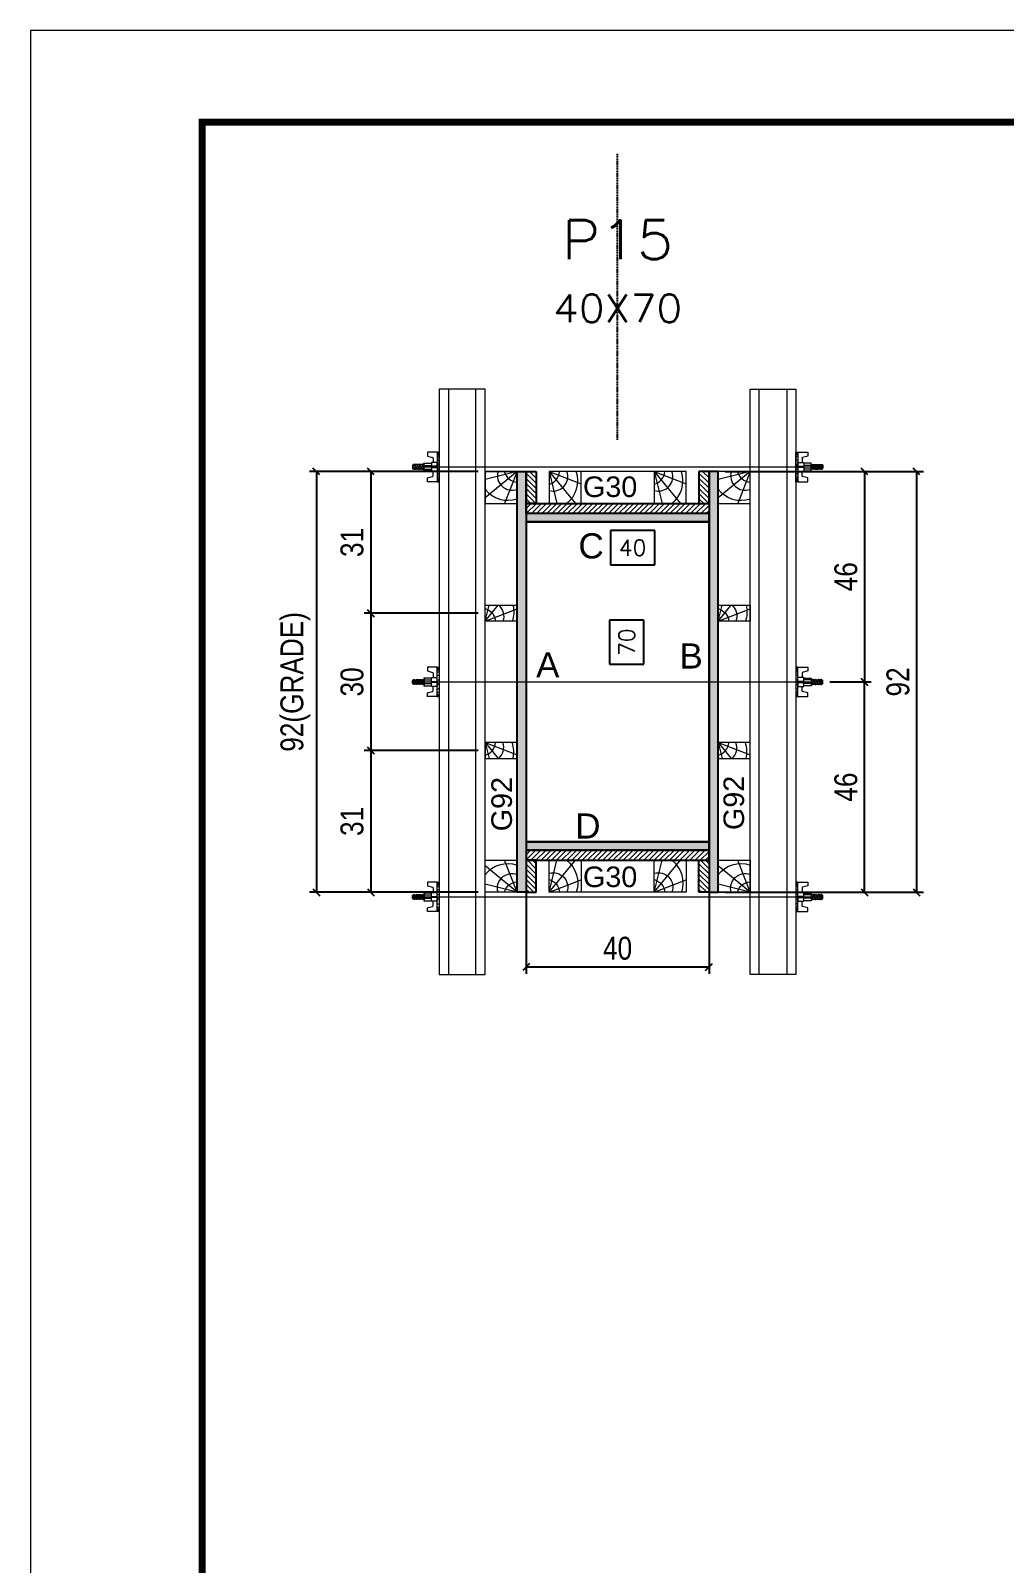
# Model space of a CAD drawing. Extents: x 2949 to 9203, y -16089 to 12527.
# Drawn here: x 7718 to 8144, y 4965 to 5635 of the extents above; entities that cross this region are included whole.
import ezdxf
from ezdxf.enums import TextEntityAlignment as Align

# ---------------------------------------------------------------- set-up
doc = ezdxf.new("R2010")
doc.units = 0
doc.linetypes.add('DASHED', pattern=[0.75, 0.5, -0.25])
doc.linetypes.add('HIDDEN', pattern=[0.375, 0.25, -0.125])
for name, color, linetype in [('CHAPA', 1, 'Continuous'), ('COTA', 241, 'Continuous'), ('MEIO_PONT', 93, 'Continuous'), ('Painéis', 200, 'Continuous'), ('SARRAFO', 251, 'Continuous'), ('Texto de Titulo', 7, 'Continuous'), ('Texto Qtd Sarr', 242, 'Continuous'), ('TEXTO_GERAL', 7, 'Continuous')]:
    doc.layers.add(name, color=color, linetype=linetype)
for name, color, linetype, lineweight in [('Folhas', 255, 'Continuous', 9), ('Hachura', 251, 'Continuous', 9), ('Madeira', 126, 'Continuous', 18), ('Perfil Metálico', 224, 'Continuous', 18), ('SARRAFO DE PRESSAO', 251, 'DASHED', 9), ('Texto Seção', 7, 'Continuous', 15)]:
    doc.layers.add(name, color=color, linetype=linetype, lineweight=lineweight)
doc.styles.add('ARIAL', font='arial.ttf')
doc.styles.add('COTA TECNICA 2X', font='techl___.ttf', dxfattribs={"height": 10})
doc.styles.add('ROMANS', font='romans.shx')
doc.styles.add('SANSSERIF', font='sas_____.pfb')
doc.dimstyles.new('SECAO PILAR', dxfattribs={"dimtxt": 10, "dimasz": 3, "dimexe": 3, "dimexo": 3, "dimgap": 3, "dimtad": 1, "dimdec": 1, "dimlfac": 0.5, "dimzin": 12, "dimdsep": 46, "dimtxsty": 'COTA TECNICA 2X', "dimblk1": 'OBLIQUE', "dimblk2": 'OBLIQUE', "dimsah": 1, "dimcen": 0.9, "dimclrd": 256, "dimclre": 256, "dimclrt": 256, "dimadec": 1, "dimazin": 3, "dimtfac": 1, "dimtdec": 1, "dimtmove": 0, "dimatfit": 3, "dimfxl": 1, "dimtolj": 1, "dimtzin": 12, "dimarcsym": 0})
doc.dimstyles.new('SECÇÃO 2', dxfattribs={"dimtxt": 7, "dimasz": 6, "dimexe": 0.18, "dimexo": 2, "dimgap": -4, "dimtad": 3, "dimdec": 1, "dimlfac": 0.5, "dimzin": 12, "dimdsep": 46, "dimtxsty": 'ROMANS', "dimblk": 'ARCHTICK', "dimcen": 0.09, "dimse1": 1, "dimse2": 1, "dimsd1": 1, "dimsd2": 1, "dimclrd": 180, "dimclre": 5, "dimclrt": 1, "dimadec": 0, "dimazin": 3, "dimtfac": 1, "dimtdec": 1, "dimtofl": 0, "dimtmove": 0, "dimatfit": 3, "dimldrblk": 'ARCHTICK', "dimfxl": 1, "dimtolj": 1, "dimtzin": 0, "dimarcsym": 0})

# ---------------------------------------------------------------- blocks, each defined once
blk = doc.blocks.new('9999999999')
at = {"layer": 'Folhas'}
blk.add_lwpolyline([(98138.98, 34190.21), (99623.98, 34190.21), (99623.98, 35240.21), (98138.98, 35240.21)], close=True, dxfattribs=at)
at = {"layer": 'Folhas', "color": 30, "const_width": 3}
blk.add_lwpolyline([(98213.98, 34230.21), (99583.98, 34230.21), (99583.98, 35200.21), (98213.98, 35200.21)], close=True, dxfattribs=at)
blk = doc.blocks.new('titulo1')
at = {"layer": 'Defpoints', "color": 252, "linetype": 'HIDDEN', "ltscale": 2}
blk.add_line((0, 0), (0, 125), dxfattribs=at)
at = {"layer": 'Defpoints', "style": 'ROMANS', "oblique": 15}
blk.add_attdef('FOLHA', text='', height=10, dxfattribs=at).set_placement((0, 15.58), align=Align.MIDDLE_CENTER)
at = {"layer": 'Texto Qtd Sarr', "color": 3, "style": 'ROMANS', "oblique": 15}
for tag, height, p in [('TITULO', 17, (0, 71.45)), ('SEÇÃO', 12, (0, 41.55))]:
    blk.add_attdef(tag, text='', height=height, dxfattribs=at).set_placement(p, align=Align.MIDDLE_CENTER)
blk = doc.blocks.new('*D970')
at = {"layer": 'COTA', "color": 180, "lineweight": -2, "transparency": 16777216}
for p, q in [((7985.84, 5377.5), (7970.84, 5377.5)), ((7970.84, 5377.5), (7970.84, 5358.16)), ((7985.84, 5358.16), (7985.84, 5377.5)), ((7970.84, 5358.16), (7985.84, 5358.16))]:
    blk.add_line(p, q, dxfattribs=at)
at = {"layer": 'Defpoints', "color": 0, "transparency": 16777216}
for p in [(7934.33, 5420.46), (7934.33, 5280.46), (7989.84, 5280.46)]:
    blk.add_point(p, dxfattribs=at)
at = {"layer": 'COTA', "color": 1, "transparency": 16777216, "insert": (7978.34, 5367.83), "char_height": 7, "attachment_point": 5, "rotation": 90, "style": 'ROMANS'}
blk.add_mtext('\\A1;70', dxfattribs=at)
blk = doc.blocks.new('_ArchTick')
at = {"color": 0, "linetype": 'ByBlock', "const_width": 0.15}
blk.add_lwpolyline([(-0.5, -0.5), (0.5, 0.5)], dxfattribs=at)
blk = doc.blocks.new('_Oblique')
at = {"color": 0, "linetype": 'ByBlock', "lineweight": -2}
blk.add_line((-0.5, -0.5), (0.5, 0.5), dxfattribs=at)
blk = doc.blocks.new('*D971')
at = {"layer": 'COTA', "lineweight": -2, "transparency": 16777216}
for p, q in [((8021.33, 5442.46), (8108.1, 5442.46)), ((8105.1, 5442.46), (8105.1, 5258.46)), ((8021.33, 5258.46), (8108.1, 5258.46))]:
    blk.add_line(p, q, dxfattribs=at)
at = {"layer": 'Defpoints', "color": 0, "transparency": 16777216}
for p in [(8018.33, 5442.46), (8018.33, 5258.46), (8105.1, 5258.46)]:
    blk.add_point(p, dxfattribs=at)
at = {"layer": 'COTA', "lineweight": -2, "transparency": 16777216, "xscale": 3, "yscale": 3, "zscale": 3}
for p, rotation in [((8105.1, 5442.46), 90), ((8105.1, 5258.46), 270)]:
    blk.add_blockref('_Oblique', p, dxfattribs=dict(at, rotation=rotation))
at = {"layer": 'COTA', "transparency": 16777216, "insert": (8097.02, 5350.46), "char_height": 10, "attachment_point": 5, "rotation": 90, "style": 'COTA TECNICA 2X'}
blk.add_mtext('\\A1;92', dxfattribs=at)
blk = doc.blocks.new('*D972')
at = {"layer": 'COTA', "lineweight": -2, "transparency": 16777216}
for p, q in [((8055.33, 5442.46), (8085.33, 5442.46)), ((8082.33, 5442.46), (8082.33, 5350.46)), ((8067.13, 5350.46), (8085.33, 5350.46))]:
    blk.add_line(p, q, dxfattribs=at)
at = {"layer": 'Defpoints', "color": 0, "transparency": 16777216}
for p in [(8052.33, 5442.46), (8064.13, 5350.46), (8082.33, 5350.46)]:
    blk.add_point(p, dxfattribs=at)
at = {"layer": 'COTA', "lineweight": -2, "transparency": 16777216, "xscale": 3, "yscale": 3, "zscale": 3}
for p, rotation in [((8082.33, 5442.46), 90), ((8082.33, 5350.46), 270)]:
    blk.add_blockref('_Oblique', p, dxfattribs=dict(at, rotation=rotation))
at = {"layer": 'COTA', "transparency": 16777216, "insert": (8074.23, 5396.46), "char_height": 10, "attachment_point": 5, "rotation": 90, "style": 'COTA TECNICA 2X'}
blk.add_mtext('\\A1;46', dxfattribs=at)
blk = doc.blocks.new('*D973')
at = {"layer": 'COTA', "lineweight": -2, "transparency": 16777216}
for p, q in [((8067.13, 5350.46), (8085.33, 5350.46)), ((8082.33, 5258.46), (8082.33, 5350.46)), ((8055.33, 5258.46), (8085.33, 5258.46))]:
    blk.add_line(p, q, dxfattribs=at)
at = {"layer": 'Defpoints', "color": 0, "transparency": 16777216}
for p in [(8064.13, 5350.46), (8082.33, 5350.46), (8052.33, 5258.46)]:
    blk.add_point(p, dxfattribs=at)
at = {"layer": 'COTA', "lineweight": -2, "transparency": 16777216, "xscale": 3, "yscale": 3, "zscale": 3}
for p, rotation in [((8082.33, 5350.46), 90), ((8082.33, 5258.46), 270)]:
    blk.add_blockref('_Oblique', p, dxfattribs=dict(at, rotation=rotation))
at = {"layer": 'COTA', "transparency": 16777216, "insert": (8074.23, 5304.46), "char_height": 10, "attachment_point": 5, "rotation": 90, "style": 'COTA TECNICA 2X'}
blk.add_mtext('\\A1;46', dxfattribs=at)
blk = doc.blocks.new('*D974')
at = {"layer": 'COTA', "color": 180, "lineweight": -2, "transparency": 16777216}
for p, q in [((7990.58, 5416.67), (7971.24, 5416.67)), ((7971.24, 5416.67), (7971.24, 5401.67)), ((7990.58, 5401.67), (7990.58, 5416.67)), ((7971.24, 5401.67), (7990.58, 5401.67))]:
    blk.add_line(p, q, dxfattribs=at)
at = {"layer": 'Defpoints', "color": 0, "transparency": 16777216}
for p in [(7934.33, 5420.46), (8014.33, 5420.46), (8014.33, 5397.67)]:
    blk.add_point(p, dxfattribs=at)
at = {"layer": 'COTA', "color": 1, "transparency": 16777216, "insert": (7980.91, 5409.17), "char_height": 7, "attachment_point": 5, "style": 'ROMANS'}
blk.add_mtext('\\A1;40', dxfattribs=at)
blk = doc.blocks.new('PONTALETE')
at = {"layer": 'Madeira'}
for q in [(2.71, 7), (7, 5.76), (7, 1.74)]:
    blk.add_line((0, 0), q, dxfattribs=at)
blk.add_lwpolyline([(0, 0), (7, 0), (7, 7), (0, 7)], close=True, dxfattribs=at)
for centre, radius, start, end in [((2.04, 0.06), 6.23, 37.2818, 109.0913), ((1.09, 0.9), 3.19, 343.603, 109.9847), ((-0.21, -0.78), 3.09, 14.6322, 86.0383)]:
    blk.add_arc(centre, radius, start, end, dxfattribs=at)
blk = doc.blocks.new('*D975')
at = {"layer": 'COTA', "lineweight": -2, "transparency": 16777216}
for p, q in [((7913.33, 5442.46), (7839.55, 5442.46)), ((7842.55, 5442.46), (7842.55, 5258.46)), ((7913.33, 5258.46), (7839.55, 5258.46))]:
    blk.add_line(p, q, dxfattribs=at)
at = {"layer": 'Defpoints', "color": 0, "transparency": 16777216}
for p in [(7916.33, 5442.46), (7842.55, 5258.46), (7916.33, 5258.46)]:
    blk.add_point(p, dxfattribs=at)
at = {"layer": 'COTA', "lineweight": -2, "transparency": 16777216, "xscale": 3, "yscale": 3, "zscale": 3}
for p, rotation in [((7842.55, 5442.46), 90), ((7842.55, 5258.46), 270)]:
    blk.add_blockref('_Oblique', p, dxfattribs=dict(at, rotation=rotation))
at = {"layer": 'COTA', "transparency": 16777216, "insert": (7833.33, 5350.46), "char_height": 10, "attachment_point": 5, "rotation": 90, "style": 'COTA TECNICA 2X'}
blk.add_mtext('\\A1;92(GRADE)', dxfattribs=at)
blk = doc.blocks.new('MEIO PONTALETE')
at = {"layer": 'Madeira'}
for q in [(2.71, 7), (3.5, 2.88), (3.5, 0.87)]:
    blk.add_line((0, 0), q, dxfattribs=at)
blk.add_lwpolyline([(0, 0), (3.5, 0), (3.5, 7), (0, 7)], close=True, dxfattribs=at)
for centre, radius, start, end in [((2.04, 0.06), 6.23, 76.4499, 109.0913), ((1.09, 0.9), 3.19, 40.9063, 109.9847), ((-0.21, -0.78), 3.09, 14.6322, 86.0383)]:
    blk.add_arc(centre, radius, start, end, dxfattribs=at)
blk = doc.blocks.new('*D976')
at = {"layer": 'COTA', "lineweight": -2, "transparency": 16777216}
for p, q in [((7913.33, 5320.46), (7863.39, 5320.46)), ((7866.39, 5320.46), (7866.39, 5258.46)), ((7913.33, 5258.46), (7863.39, 5258.46))]:
    blk.add_line(p, q, dxfattribs=at)
at = {"layer": 'Defpoints', "color": 0, "transparency": 16777216}
for p in [(7916.33, 5320.46), (7866.39, 5258.46), (7916.33, 5258.46)]:
    blk.add_point(p, dxfattribs=at)
at = {"layer": 'COTA', "lineweight": -2, "transparency": 16777216, "xscale": 3, "yscale": 3, "zscale": 3}
for p, rotation in [((7866.39, 5320.46), 90), ((7866.39, 5258.46), 270)]:
    blk.add_blockref('_Oblique', p, dxfattribs=dict(at, rotation=rotation))
at = {"layer": 'COTA', "transparency": 16777216, "insert": (7858.17, 5289.46), "char_height": 10, "attachment_point": 5, "rotation": 90, "style": 'COTA TECNICA 2X'}
blk.add_mtext('\\A1;31', dxfattribs=at)
blk = doc.blocks.new('C')
at = {"layer": 'Hachura', "color": 0}
for p, q in [((0, 3.22), (0, -3.22)), ((0.45, 3.22), (0, 3.22)), ((0.46, 3.16), (0, 3.16)), ((0.46, 3.05), (0, 3.05)), ((0.46, 2.88), (0, 2.88)), ((0, 2.75), (0, -1.16)), ((0.46, 2.65), (0, 2.65)), ((0.46, 2.23), (0, 2.23)), ((0.46, 1.51), (0, 1.51)), ((0.39, 0.49), (0.17, 0.49)), ((0.45, -3.23), (0.45, 3.22)), ((0.45, 3.22), (2.58, 3.22)), ((1.74, 0.97), (0.45, 0.97)), ((1.45, 0.1), (0.45, 0.1)), ((1.35, 1.94), (1.35, 0.96)), ((2.58, 2.39), (1.47, 2.09)), ((1.74, -0.97), (1.74, 0.97)), ((1.74, 0.97), (1.74, 0.84)), ((1.74, 0.97), (1.74, 0.84)), ((1.74, 0.84), (3.35, 0.84)), ((3.35, 0.45), (1.74, 0.45)), ((2.58, 3.22), (2.58, 2.39)), ((3.32, 0.84), (3.32, -0.84)), ((3.35, 0.84), (3.35, -0.84)), ((3.68, 0.45), (3.35, 0.45)), ((3.84, -0.52), (3.35, 0.45)), ((3.35, 0.06), (3.67, -0.57)), ((3.68, 0.45), (4.16, -0.52)), ((3.72, 0.5), (4.25, -0.57)), ((4.37, -0.55), (3.83, 0.53)), ((4.15, 0.45), (3.93, 0.45)), ((4.42, -0.52), (3.93, 0.45)), ((4.15, 0.45), (4.26, 0.45)), ((4.26, 0.45), (4.74, -0.52)), ((4.3, 0.5), (4.83, -0.57)), ((4.95, -0.55), (4.41, 0.53)), ((4.51, 0.45), (4.84, 0.45)), ((5, -0.52), (4.51, 0.45)), ((4.84, 0.45), (5.32, -0.52)), ((4.88, 0.5), (5.41, -0.57)), ((5.53, -0.55), (4.99, 0.53)), ((5.58, -0.52), (5.09, 0.45)), ((5.42, 0.45), (5.09, 0.45)), ((5.58, -0.52), (5.09, 0.45)), ((5.42, 0.45), (5.74, -0.19)), ((5.46, 0.5), (5.74, -0.07)), ((5.74, 0.19), (5.57, 0.53)), ((5.74, 0.32), (5.68, 0.45)), ((5.68, 0.45), (5.74, 0.45)), ((5.74, 0.45), (5.9, 0.29)), ((5.74, 0.45), (5.74, -0.52)), ((5.9, -0.36), (5.9, 0.29)), ((0.45, 0), (0, 0)), ((0.46, -1.52), (0, -1.52)), ((0.46, -2.23), (0, -2.23)), ((0.46, -2.65), (0, -2.65)), ((0.46, -2.88), (0, -2.88)), ((0.46, -3.05), (0, -3.05)), ((0.46, -3.16), (0, -3.16)), ((0, -3.22), (2.57, -3.22)), ((0.08, -0.48), (0.29, -0.48)), ((0.29, -0.48), (0.4, -0.48)), ((0.45, 0), (0.45, -0.97)), ((0.45, -0.16), (1.45, -0.16)), ((0.45, -0.65), (0.45, -0.32)), ((0.45, -3.23), (0.45, -0.65)), ((0.45, -0.97), (1.74, -0.97)), ((1.35, -1.94), (1.35, -0.97)), ((2.58, -2.39), (1.47, -2.1)), ((3.35, -0.32), (1.74, -0.32)), ((3.35, -0.84), (1.74, -0.84)), ((2.58, -3.23), (2.58, -2.39)), ((3.35, -0.07), (3.58, -0.52)), ((3.35, -0.52), (3.58, -0.52)), ((3.84, -0.52), (4.16, -0.52)), ((4.42, -0.52), (4.74, -0.52)), ((4.63, -0.52), (4.74, -0.52)), ((5, -0.52), (5.32, -0.52)), ((5.58, -0.52), (5.74, -0.52)), ((5.74, -0.52), (5.9, -0.36)), ((5.74, -0.52), (5.74, -0.52))]:
    blk.add_line(p, q, dxfattribs=at)
for centre, radius, start, end in [((1.52, 1.94), 0.161, 104.7436, 180), ((1.44, -0.03), 0.129, 272.695, 87.305), ((3.81, 0.39), 0.143, 25.5688, 154.4312), ((4.39, 0.39), 0.143, 25.5688, 154.4312), ((4.97, 0.39), 0.143, 25.5688, 154.4312), ((5.55, 0.39), 0.143, 25.5688, 154.4312), ((0.17, -0.37), 0.174, 221.744, 317.8592), ((1.52, -1.94), 0.161, 180, 255.2564), ((3.71, -0.4), 0.174, 222.1408, 318.256), ((4.29, -0.4), 0.174, 222.1408, 318.256), ((4.87, -0.4), 0.174, 222.1408, 318.256), ((5.45, -0.4), 0.174, 222.1408, 318.256), ((5.61, -0.4), 0.174, 317.8592, 318.256)]:
    blk.add_arc(centre, radius, start, end, dxfattribs=at)
blk = doc.blocks.new('*D977')
at = {"layer": 'COTA', "lineweight": -2, "transparency": 16777216}
for p, q in [((7913.33, 5442.46), (7863.39, 5442.46)), ((7866.39, 5442.46), (7866.39, 5380.46)), ((7913.33, 5380.46), (7863.39, 5380.46))]:
    blk.add_line(p, q, dxfattribs=at)
at = {"layer": 'Defpoints', "color": 0, "transparency": 16777216}
for p in [(7916.33, 5442.46), (7866.39, 5380.46), (7916.33, 5380.46)]:
    blk.add_point(p, dxfattribs=at)
at = {"layer": 'COTA', "lineweight": -2, "transparency": 16777216, "xscale": 3, "yscale": 3, "zscale": 3}
for p, rotation in [((7866.39, 5442.46), 90), ((7866.39, 5380.46), 270)]:
    blk.add_blockref('_Oblique', p, dxfattribs=dict(at, rotation=rotation))
at = {"layer": 'COTA', "transparency": 16777216, "insert": (7858.17, 5411.46), "char_height": 10, "attachment_point": 5, "rotation": 90, "style": 'COTA TECNICA 2X'}
blk.add_mtext('\\A1;31', dxfattribs=at)
blk = doc.blocks.new('*D978')
at = {"layer": 'COTA', "lineweight": -2, "transparency": 16777216}
for p, q in [((7913.33, 5380.46), (7863.39, 5380.46)), ((7866.39, 5380.46), (7866.39, 5320.46)), ((7913.33, 5320.46), (7863.39, 5320.46))]:
    blk.add_line(p, q, dxfattribs=at)
at = {"layer": 'Defpoints', "color": 0, "transparency": 16777216}
for p in [(7916.33, 5380.46), (7866.39, 5320.46), (7916.33, 5320.46)]:
    blk.add_point(p, dxfattribs=at)
at = {"layer": 'COTA', "lineweight": -2, "transparency": 16777216, "xscale": 3, "yscale": 3, "zscale": 3}
for p, rotation in [((7866.39, 5380.46), 90), ((7866.39, 5320.46), 270)]:
    blk.add_blockref('_Oblique', p, dxfattribs=dict(at, rotation=rotation))
at = {"layer": 'COTA', "transparency": 16777216, "insert": (7858.17, 5350.46), "char_height": 10, "attachment_point": 5, "rotation": 90, "style": 'COTA TECNICA 2X'}
blk.add_mtext('\\A1;30', dxfattribs=at)
blk = doc.blocks.new('*D998')
at = {"layer": 'COTA', "lineweight": -2, "transparency": 16777216}
for p, q in [((7934.33, 5273.86), (7934.33, 5222.82)), ((8014.33, 5273.86), (8014.33, 5222.82)), ((7934.33, 5225.82), (8014.33, 5225.82))]:
    blk.add_line(p, q, dxfattribs=at)
at = {"layer": 'Defpoints', "color": 0, "transparency": 16777216}
for p in [(7934.33, 5276.86), (8014.33, 5276.86), (8014.33, 5225.82)]:
    blk.add_point(p, dxfattribs=at)
at = {"layer": 'COTA', "lineweight": -2, "transparency": 16777216, "xscale": 3, "yscale": 3, "zscale": 3, "rotation": 180}
blk.add_blockref('_Oblique', (7934.33, 5225.82), dxfattribs=at)
at = {"layer": 'COTA', "lineweight": -2, "transparency": 16777216, "xscale": 3, "yscale": 3, "zscale": 3}
blk.add_blockref('_Oblique', (8014.33, 5225.82), dxfattribs=at)
at = {"layer": 'COTA', "transparency": 16777216, "insert": (7974.33, 5233.93), "char_height": 10, "attachment_point": 5, "style": 'COTA TECNICA 2X'}
blk.add_mtext('\\A1;40', dxfattribs=at)

msp = doc.modelspace()

# ---------------------------------------------------------------- hatches: boundary and pattern name
at = {"layer": 'Hachura'}
h = msp.add_hatch(color=256, dxfattribs=at)
h.dxf.hatch_style = 1
h.paths.add_polyline_path([(7934.33, 5258.46), (7930.33, 5258.46), (7930.33, 5442.46), (7934.33, 5442.46)])
h = msp.add_hatch(color=256, dxfattribs=at)
h.dxf.hatch_style = 1
h.paths.add_polyline_path([(7934.33, 5258.46), (7930.33, 5258.46), (7930.33, 5442.46), (7934.33, 5442.46)])
h = msp.add_hatch(dxfattribs=at)
h.set_pattern_fill('ANSI31', color=256, scale=0.5, angle=90, style=0)
h.set_pattern_definition([(135, (-14957.0793, 14566.414), (-1.12253202, -1.12253202), [])])
h.paths.add_polyline_path([(7934.33, 5428.46), (7938.73, 5428.46), (7938.73, 5442.46), (7934.33, 5442.46)])
h = msp.add_hatch(dxfattribs=at)
h.set_pattern_fill('ANSI31', color=256, scale=0.5, angle=90, style=0)
h.set_pattern_definition([(135, (-14915.0793, 14566.414), (-1.12253202, -1.12253202), [])])
h.paths.add_polyline_path([(8014.33, 5428.46), (8009.93, 5428.46), (8009.93, 5442.46), (8014.33, 5442.46)])
h = msp.add_hatch(color=256, dxfattribs=at)
h.dxf.hatch_style = 1
h.paths.add_polyline_path([(8014.33, 5258.46), (8018.33, 5258.46), (8018.33, 5442.46), (8014.33, 5442.46)])
h = msp.add_hatch(color=256, dxfattribs=at)
h.dxf.hatch_style = 1
h.paths.add_polyline_path([(8014.33, 5258.46), (8018.33, 5258.46), (8018.33, 5442.46), (8014.33, 5442.46)])
h = msp.add_hatch(dxfattribs=at)
h.set_pattern_fill('ANSI31', color=256, scale=0.5, style=0)
h.set_pattern_definition([(45, (17108.2807, 28353.4703), (-1.12253202, 1.12253202), [])])
h.paths.add_polyline_path([(8014.33, 5424.06), (8014.33, 5428.46), (7934.33, 5428.46), (7934.33, 5424.06)])
h = msp.add_hatch(color=256, dxfattribs=at)
h.dxf.hatch_style = 1
h.paths.add_polyline_path([(7934.33, 5424.06), (7934.33, 5420.46), (8014.33, 5420.46), (8014.33, 5424.06)])
h = msp.add_hatch(color=256, dxfattribs=at)
h.dxf.hatch_style = 1
h.paths.add_polyline_path([(7934.33, 5424.06), (7934.33, 5420.46), (8014.33, 5420.46), (8014.33, 5424.06)])
h = msp.add_hatch(color=256, dxfattribs=at)
h.dxf.hatch_style = 1
h.paths.add_polyline_path([(7934.33, 5280.46), (7934.33, 5276.86), (8014.33, 5276.86), (8014.33, 5280.46)])
h = msp.add_hatch(color=256, dxfattribs=at)
h.dxf.hatch_style = 1
h.paths.add_polyline_path([(7934.33, 5280.46), (7934.33, 5276.86), (8014.33, 5276.86), (8014.33, 5280.46)])
h = msp.add_hatch(dxfattribs=at)
h.set_pattern_fill('ANSI31', color=256, scale=0.5, style=0)
h.set_pattern_definition([(45, (17108.2807, 28379.4703), (-1.12253202, 1.12253202), [])])
h.paths.add_polyline_path([(8014.33, 5276.86), (8014.33, 5272.46), (7934.33, 5272.46), (7934.33, 5276.86)])
h = msp.add_hatch(dxfattribs=at)
h.set_pattern_fill('ANSI31', color=256, scale=0.5, angle=90, style=0)
h.set_pattern_definition([(135, (-14957.0793, 14761.414), (-1.12253202, -1.12253202), [])])
h.paths.add_polyline_path([(7934.33, 5272.46), (7938.73, 5272.46), (7938.73, 5258.46), (7934.33, 5258.46)])
h = msp.add_hatch(dxfattribs=at)
h.set_pattern_fill('ANSI31', color=256, scale=0.5, angle=90, style=0)
h.set_pattern_definition([(135, (-14915.0793, 14761.414), (-1.12253202, -1.12253202), [])])
h.paths.add_polyline_path([(8014.33, 5272.46), (8009.93, 5272.46), (8009.93, 5258.46), (8014.33, 5258.46)])

# ---------------------------------------------------------------- linework, layer by layer
at = {"layer": 'CHAPA'}
for points in [[(7934.33, 5258.46), (7930.33, 5258.46), (7930.33, 5442.46), (7934.33, 5442.46)], [(7934.33, 5258.46), (7930.33, 5258.46), (7930.33, 5442.46), (7934.33, 5442.46)], [(8014.33, 5258.46), (8018.33, 5258.46), (8018.33, 5442.46), (8014.33, 5442.46)], [(8014.33, 5258.46), (8018.33, 5258.46), (8018.33, 5442.46), (8014.33, 5442.46)], [(7934.33, 5424.06), (7934.33, 5420.46), (8014.33, 5420.46), (8014.33, 5424.06)], [(7934.33, 5424.06), (7934.33, 5420.46), (8014.33, 5420.46), (8014.33, 5424.06)], [(7934.33, 5280.46), (7934.33, 5276.86), (8014.33, 5276.86), (8014.33, 5280.46)], [(7934.33, 5280.46), (7934.33, 5276.86), (8014.33, 5276.86), (8014.33, 5280.46)]]:
    msp.add_lwpolyline(points, close=True, dxfattribs=at)
at = {"layer": 'Hachura'}
for p, q in [((7885.53, 5444.46), (8059.33, 5444.47)), ((7885.53, 5350.46), (8059.33, 5350.45)), ((7885.53, 5256.46), (8059.33, 5256.45))]:
    msp.add_line(p, q, dxfattribs=at)
at = {"layer": 'Madeira'}
for points in [[(7930.33, 5258.46), (7916.33, 5258.46), (7916.33, 5442.46), (7930.33, 5442.46)], [(7944.33, 5442.46), (7944.33, 5428.46), (8004.33, 5428.46), (8004.33, 5442.46)], [(8018.33, 5258.46), (8032.33, 5258.46), (8032.33, 5442.46), (8018.33, 5442.46)], [(7944.33, 5258.46), (7944.33, 5272.46), (8004.33, 5272.46), (8004.33, 5258.46)]]:
    msp.add_lwpolyline(points, close=True, dxfattribs=at)
at = {"layer": 'Painéis'}
msp.add_lwpolyline([(8014.33, 5420.46), (7934.33, 5420.46), (7934.33, 5280.46), (8014.33, 5280.46)], close=True, dxfattribs=at)
at = {"layer": 'Perfil Metálico'}
for points in [[(7896.33, 5222.46), (7916.33, 5222.46), (7916.33, 5478.46), (7896.33, 5478.46)], [(7912.33, 5478.46), (7900.33, 5478.46), (7900.33, 5222.46), (7912.33, 5222.46)], [(8052.33, 5222.46), (8032.33, 5222.46), (8032.33, 5478.46), (8052.33, 5478.46)], [(8036.33, 5478.46), (8048.33, 5478.46), (8048.33, 5222.46), (8036.33, 5222.46)]]:
    msp.add_lwpolyline(points, close=True, dxfattribs=at)
at = {"layer": 'SARRAFO'}
for points in [[(7938.73, 5442.46), (7938.73, 5428.46), (7934.33, 5428.46), (7934.33, 5442.46)], [(8009.93, 5442.46), (8009.93, 5428.46), (8014.33, 5428.46), (8014.33, 5442.46)], [(7934.33, 5428.46), (8014.33, 5428.46), (8014.33, 5424.06), (7934.33, 5424.06)], [(7934.33, 5272.46), (8014.33, 5272.46), (8014.33, 5276.86), (7934.33, 5276.86)], [(7938.73, 5258.46), (7938.73, 5272.46), (7934.33, 5272.46), (7934.33, 5258.46)], [(8009.93, 5258.46), (8009.93, 5272.46), (8014.33, 5272.46), (8014.33, 5258.46)]]:
    msp.add_lwpolyline(points, close=True, dxfattribs=at)

# ---------------------------------------------------------------- block references
at = {"layer": 'Hachura', "linetype": 'Continuous', "yscale": 2, "zscale": 2, "rotation": 180}
for p, xscale in [((7896.33, 5444.46), 2), ((8052.33, 5444.46), -2)]:
    msp.add_blockref('C', p, dxfattribs=dict(at, xscale=xscale))
at = {"layer": 'Hachura', "linetype": 'Continuous', "yscale": 2, "zscale": 2}
for p, xscale in [((7896.33, 5350.46), -2), ((8052.33, 5350.46), 2), ((7896.33, 5256.46), -2), ((8052.33, 5256.46), 2)]:
    msp.add_blockref('C', p, dxfattribs=dict(at, xscale=xscale))
at = {"layer": 'MEIO_PONT'}
for name, p, xscale, yscale, zscale, rotation in [('PONTALETE', (7930.33, 5442.46), 2, 2, 2, 180), ('PONTALETE', (7944.33, 5442.46), 2, 2, 2, 270), ('PONTALETE', (7990.33, 5442.46), 2, 2, 2, 270), ('PONTALETE', (8032.33, 5442.46), 2, 2, 2, 180), ('MEIO PONTALETE', (7916.33, 5376.96), -1.999999997962732, 1.999999997962732, 1.999999997962732, 270), ('MEIO PONTALETE', (8018.33, 5376.96), -1.999999997962732, 1.999999997962732, 1.999999997962732, 270), ('MEIO PONTALETE', (7916.33, 5323.96), 1.999999997962732, 1.999999997962732, 1.999999997962732, 270), ('MEIO PONTALETE', (8018.33, 5323.96), 1.999999997962732, 1.999999997962732, 1.999999997962732, 270), ('PONTALETE', (7944.33, 5258.46), -2, 2, 2, 270), ('PONTALETE', (7990.33, 5258.46), -2, 2, 2, 270)]:
    msp.add_blockref(name, p, dxfattribs=dict(at, xscale=xscale, yscale=yscale, zscale=zscale, rotation=rotation))
at = {"layer": 'MEIO_PONT', "xscale": -2, "yscale": 2, "zscale": 2}
for p in [(7930.33, 5258.46), (8032.33, 5258.46)]:
    msp.add_blockref('PONTALETE', p, dxfattribs=at)
at = {"layer": 'SARRAFO DE PRESSAO', "color": 6, "linetype": 'ByBlock'}
msp.add_blockref('9999999999', (-90421.44, -29604.92), dxfattribs=at)
at = {"layer": 'Texto Seção'}
ref = msp.add_blockref('titulo1', (7974.33, 5456.34), dxfattribs=at)
ref.add_attrib('TITULO', 'P15', dxfattribs={"layer": 'Texto de Titulo', "color": 7, "height": 17, "style": 'ROMANS', "width": 1.1}).set_placement((7974.33, 5543.84), align=Align.MIDDLE_CENTER)
ref.add_attrib('SEÇÃO', '40X70', dxfattribs={"layer": 'Texto de Titulo', "color": 7, "height": 12, "style": 'ROMANS', "width": 1.1}).set_placement((7974.33, 5513.84), align=Align.MIDDLE_CENTER)

# ---------------------------------------------------------------- texts
at = {"layer": 'TEXTO_GERAL', "style": 'ARIAL'}
for s, p in [('C', (7962.74, 5409.96)), ('A', (7943.79, 5357.91)), ('B', (8006.5, 5361.82)), ('D', (7961.33, 5287.46))]:
    msp.add_text(s, height=11, dxfattribs=at).set_placement(p, align=Align.MIDDLE_CENTER)
at = {"layer": 'TEXTO_GERAL', "color": 0, "linetype": 'Continuous', "style": 'SANSSERIF'}
for p in [(7923.6, 5285.13), (8025.16, 5285.67)]:
    msp.add_text('G92', height=9, rotation=90, dxfattribs=at).set_placement(p, align=Align.MIDDLE_LEFT)
at = {"layer": 'TEXTO_GERAL', "color": 0, "linetype": 'Continuous', "char_height": 9, "width": 285.3299, "style": 'SANSSERIF'}
for insert, attachment_point in [((7959.18, 5440.32), 1), ((7959.18, 5260.6), 7)]:
    msp.add_mtext('G30', dxfattribs=dict(at, insert=insert, attachment_point=attachment_point))

# ---------------------------------------------------------------- dimensions: what is measured, and where the dimension line sits
at = {"layer": 'COTA'}
dim = msp.add_linear_dim(base=(7842.55, 5258.46), p1=(7916.33, 5442.46), p2=(7916.33, 5258.46), angle=270, text='<>(GRADE)', dimstyle='SECAO PILAR', dxfattribs=at)
dim.commit()
dim.dimension.update_dxf_attribs({"geometry": '*D975', "text_midpoint": (7833.33, 5350.46)})
for base, p1, p2, angle, picture, middle in [((7866.39, 5380.46), (7916.33, 5442.46), (7916.33, 5380.46), 270, '*D977', (7858.17, 5411.46)), ((8105.1, 5258.46), (8018.33, 5442.46), (8018.33, 5258.46), 270, '*D971', (8097.02, 5350.46)), ((8082.33, 5350.46), (8052.33, 5442.46), (8064.13, 5350.46), 270, '*D972', (8074.23, 5396.46)), ((7866.39, 5320.46), (7916.33, 5380.46), (7916.33, 5320.46), 270, '*D978', (7858.17, 5350.46)), ((8082.33, 5350.46), (8052.33, 5258.46), (8064.13, 5350.46), 90, '*D973', (8074.23, 5304.46)), ((7866.39, 5258.46), (7916.33, 5320.46), (7916.33, 5258.46), 270, '*D976', (7858.17, 5289.46))]:
    dim = msp.add_linear_dim(base=base, p1=p1, p2=p2, angle=angle, dimstyle='SECAO PILAR', dxfattribs=at)
    dim.commit()
    dim.dimension.update_dxf_attribs({"geometry": picture, "text_midpoint": middle})
dim = msp.add_linear_dim(base=(7989.84, 5280.46), p1=(7934.33, 5420.46), p2=(7934.33, 5280.46), angle=270, dimstyle='SECÇÃO 2', dxfattribs=at)
dim.commit()
dim.dimension.update_dxf_attribs({"geometry": '*D970', "text_midpoint": (7989.84, 5367.83), "dimtype": 160})
dim = msp.add_linear_dim(base=(8014.33, 5397.67), p1=(7934.33, 5420.46), p2=(8014.33, 5420.46), dimstyle='SECÇÃO 2', dxfattribs=at)
dim.commit()
dim.dimension.update_dxf_attribs({"geometry": '*D974', "text_midpoint": (7980.91, 5397.67), "dimtype": 160})
dim = msp.add_linear_dim(base=(8014.33, 5225.82), p1=(7934.33, 5276.86), p2=(8014.33, 5276.86), dimstyle='SECAO PILAR', dxfattribs=at)
dim.commit()
dim.dimension.update_dxf_attribs({"geometry": '*D998', "text_midpoint": (7974.33, 5233.93)})

doc.saveas('drawing.dxf')
